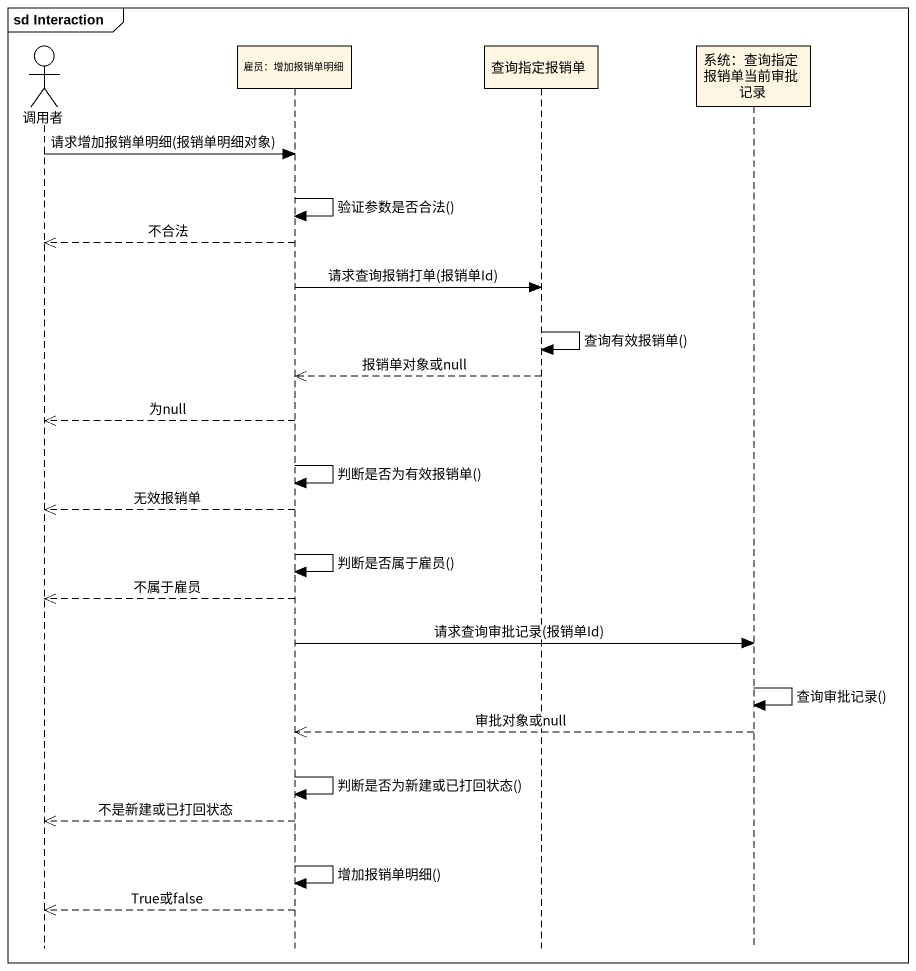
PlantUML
@startuml
mainframe sd Interaction
hide footbox
actor 调用者
participant "雇员：增加报销单明细" as 雇员_增加报销单明细
participant 查询指定报销单
participant "系统：查询指定报销单当前审批记录" as 系统_查询指定报销单当前审批记录

调用者 -> 雇员_增加报销单明细 : 请求增加报销单明细(报销单明细对象)
雇员_增加报销单明细 -> 雇员_增加报销单明细 : 验证参数是否合法()
雇员_增加报销单明细 -->> 调用者 : 不合法
雇员_增加报销单明细 -> 查询指定报销单 : 请求查询报销打单(报销单Id)
查询指定报销单 -> 查询指定报销单 : 查询有效报销单()
查询指定报销单 -->> 雇员_增加报销单明细 : 报销单对象或null
雇员_增加报销单明细 -->> 调用者 : 为null
雇员_增加报销单明细 -> 雇员_增加报销单明细 : 判断是否为有效报销单()
雇员_增加报销单明细 -->> 调用者 : 无效报销单
雇员_增加报销单明细 -> 雇员_增加报销单明细 : 判断是否属于雇员()
雇员_增加报销单明细 -->> 调用者 : 不属于雇员
雇员_增加报销单明细 -> 系统_查询指定报销单当前审批记录 : 请求查询审批记录(报销单Id)
系统_查询指定报销单当前审批记录 -> 系统_查询指定报销单当前审批记录 : 查询审批记录()
系统_查询指定报销单当前审批记录 -->> 雇员_增加报销单明细 : 审批对象或null
雇员_增加报销单明细 -> 雇员_增加报销单明细 : 判断是否为新建或已打回状态()
雇员_增加报销单明细 -->> 调用者 : 不是新建或已打回状态
雇员_增加报销单明细 -> 雇员_增加报销单明细 : 增加报销单明细()
雇员_增加报销单明细 -->> 调用者 : True或false
@enduml
